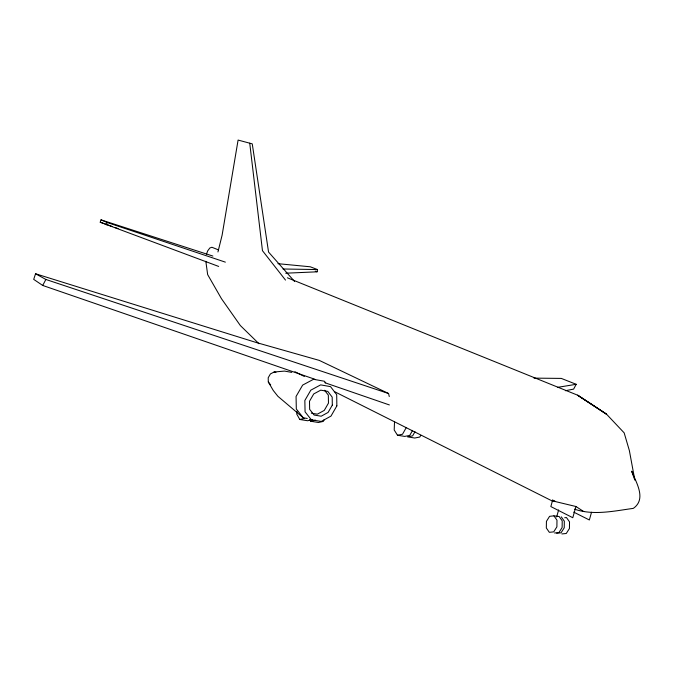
<?xml version="1.0" encoding="UTF-8"?>
<svg xmlns="http://www.w3.org/2000/svg" width="674" height="674" viewBox="0 0 674 674"><rect width="100%" height="100%" fill="white"/><g stroke="black" fill="none" stroke-linecap="round" stroke-linejoin="round"><path stroke-width="1.01" d="M394.526 421.612L394.206 429.995L397.492 435.244L404.703 436.407L409.733 435.412L412.581 430.4M296.905 411.182L296.745 414.089L299.778 419.481L307.597 420.745L312.407 419.641M285.717 273.197L317.083 271.824L317.513 269.566L310.251 266.786L277.932 263.677M217.946 251.958L222.117 235.142L238.091 140.066L252.253 143.865L268.555 252.059L294.563 281.471M552.629 500.142L550.843 506.57L572.79 517.725L575.933 506.503L556.075 501.742L552.629 500.142L555.064 501.641M556.657 516.958L558.611 509.948M591.536 512.232L589.354 519.983L573.709 512.114M389.269 396.548L388.569 393.523L319.291 360.396L256.238 342.502L35.562 273.77L33.7 279.373L42.706 285.447L314.876 379.26M218.671 266.432L100.224 222.218L101.007 219.859L212.891 256.069M106.34 224.863L107.132 222.479L101.007 219.859M206.48 254.098L207.735 250.804L209.833 247.998L211.897 247.265L218.511 249.911M42.706 285.447L45.874 279.466L388.569 393.523M534.01 378.131L561.307 378.409L576.203 384.306L573.616 389.117L565.385 390.718M324.236 419.666L323.301 421.41L318.465 422.497L310.714 421.242L309.695 419.455M406.296 427.527L402.504 434.241L397.492 435.244M414.982 431.705L412.614 435.884L407.576 436.87L414.729 438.024L419.776 437.038L420.728 435.379M291.783 372.393L284.546 371.088L274.099 372.006L270.417 373.935L268.201 377.743L268.303 381.956L273.273 390.49L277.899 396.312L303.292 417.813L307.268 418.461M299.778 419.481L304.572 418.369M310.714 421.242L315.525 420.146M557.634 387.339L576.203 384.306M553.935 515.837L549.571 516.343L546.429 521.364L546.328 527.969L549.335 532.325L553.716 531.87L556.893 526.832L556.977 520.176L553.935 515.837L559.167 516.545L562.217 520.876L562.133 527.523L558.957 532.544L554.576 532.999M564.702 517.742L566.455 517.539L569.522 521.861L569.446 528.483L566.261 533.488L561.872 533.934M556.665 533.269L561.054 532.814L564.231 527.793L564.315 521.162L561.265 516.832M283.004 268.993L317.513 269.566M311.329 413.17L317.361 414.165L324.278 410.39L328.465 403.136L328.339 395.141L324.565 390.254M274.099 372.006L275.969 372.334M574.534 509.165C593.465 515.72 614.014 511.01 633.324 508.373C646.829 498.954 636.045 482.382 631.681 471.177L634.832 480.124L629.373 450.603L624.166 432.868L606.541 414.198L577.626 395.191L287.402 277.798M107.132 222.479L225.36 262.144M324.809 382.689L389.37 404.939M100.224 222.218L112.111 226.464M115.085 227.534L118.06 228.596M315.264 271.125L317.083 271.824M553.228 501.507L334.388 391.586M294.926 371.728L304.328 376.454M35.562 273.77L45.874 279.466M575.933 506.503L583.726 511.566M258.993 343.748L240.348 325.55L221.485 298.717L207.651 274.596L205.831 261.301M268.303 381.956L270.687 384.955M303.292 417.813L296.316 408.992L296.063 396.472L302.651 385.098L313.511 379.293L324.43 381.248L325.668 382.857M285.498 280.089L262.464 250.686L249.734 143.183M332.316 405.133L328.112 412.412L321.178 416.212L314.118 415.049L309.644 409.345L309.492 401.266L313.739 393.928L320.74 390.153L327.783 391.383L332.189 397.112L332.316 405.133M336.857 405.9L330.985 416.102L321.262 421.435L311.363 419.826L305.069 411.831L304.842 400.482L310.815 390.162L320.647 384.879L330.53 386.632L336.697 394.669L336.857 405.9M593.533 405.588L577.626 395.191L606.541 414.198L593.533 405.588"/></g></svg>
